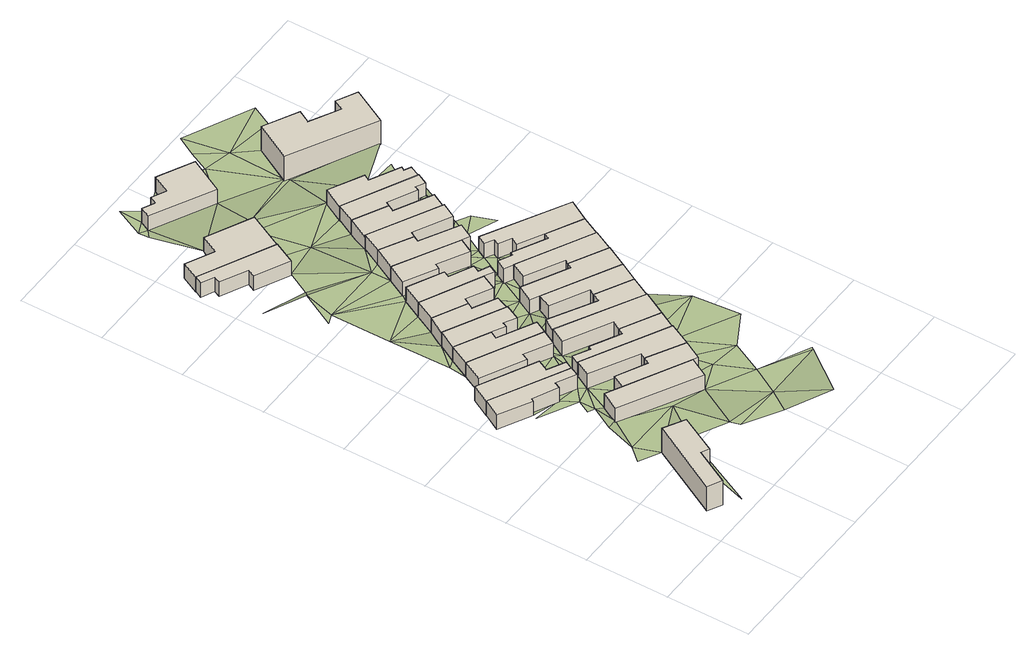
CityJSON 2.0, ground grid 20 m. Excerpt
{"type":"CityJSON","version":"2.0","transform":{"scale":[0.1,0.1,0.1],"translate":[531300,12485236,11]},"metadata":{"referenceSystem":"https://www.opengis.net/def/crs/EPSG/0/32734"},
"CityObjects":{
"building1":{"type":"Building","attributes":{"address":"70 Pope Street Salt River Cape Town","building":"house","building:levels":2,"building_height":6.9,"plus_code":"4FRW3F97+7GH","ground_height":14.23,"roof_height":21.13},"geometry":[{"type":"Solid","lod":"1","boundaries":[[[[0,1,2,3]],[[1,4,5,2]],[[4,6,7,5]],[[6,8,9,7]],[[8,10,11,9]],[[10,0,3,11]],[[3,2,5,7,9,11]],[[10,8,6,4,1,0]]]]}]},
"building2":{"type":"Building","attributes":{"address":"57 Goldsmith Road Salt River Cape Town","building":"house","building:levels":1,"building_height":4.1,"plus_code":"4FRW3F97+CG8","ground_height":13.46,"roof_height":17.56},"geometry":[{"type":"Solid","lod":"1","boundaries":[[[[12,13,14,15]],[[13,16,17,14]],[[16,18,19,17]],[[18,20,21,19]],[[20,22,23,21]],[[22,24,25,23]],[[24,26,27,25]],[[26,12,15,27]],[[15,14,17,19,21,23,25,27]],[[26,24,22,20,18,16,13,12]]]]}]},
"building3":{"type":"Building","attributes":{"address":"53 Goldsmith Road Salt River Cape Town","building":"house","building:levels":1,"building_height":4.1,"plus_code":"4FRW3F97+CGH","ground_height":13.38,"roof_height":17.48},"geometry":[{"type":"Solid","lod":"1","boundaries":[[[[28,29,30,31]],[[29,32,33,30]],[[32,34,35,33]],[[34,36,37,35]],[[36,38,39,37]],[[38,28,31,39]],[[31,30,33,35,37,39]],[[38,36,34,32,29,28]]]]}]},
"building4":{"type":"Building","attributes":{"address":"56 Kingsley Road Salt River Cape Town","building":"house","building:levels":1,"building_height":4.1,"plus_code":"4FRW3F97+8JJ","ground_height":13.78,"roof_height":17.88},"geometry":[{"type":"Solid","lod":"1","boundaries":[[[[40,41,42,43]],[[41,44,45,42]],[[44,46,47,45]],[[46,48,49,47]],[[48,40,43,49]],[[43,42,45,47,49]],[[48,46,44,41,40]]]]}]},
"building5":{"type":"Building","attributes":{"address":"51 Goldsmith Road Salt River Cape Town","building":"house","building:levels":1,"building_height":4.1,"plus_code":"4FRW3F97+CHV","ground_height":13.04,"roof_height":17.14},"geometry":[{"type":"Solid","lod":"1","boundaries":[[[[50,51,52,53]],[[51,54,55,52]],[[54,56,57,55]],[[56,58,59,57]],[[58,60,61,59]],[[60,50,53,61]],[[53,52,55,57,59,61]],[[60,58,56,54,51,50]]]]}]},
"building6":{"type":"Building","attributes":{"address":"49 Goldsmith Road Salt River Cape Town","building":"house","building:levels":1,"building_height":4.1,"plus_code":"4FRW3F97+FH5","ground_height":13.04,"roof_height":17.14},"geometry":[{"type":"Solid","lod":"1","boundaries":[[[[62,50,53,63]],[[50,60,61,53]],[[60,64,65,61]],[[64,66,67,65]],[[66,68,69,67]],[[68,62,63,69]],[[63,53,61,65,67,69]],[[68,66,64,60,50,62]]]]}]},
"building7":{"type":"Building","attributes":{"address":"54 Kingsley Road Salt River Cape Town","building":"house","building:levels":1,"building_height":4.1,"plus_code":"4FRW3F97+8JW","ground_height":13.78,"roof_height":17.88},"geometry":[{"type":"Solid","lod":"1","boundaries":[[[[41,40,43,42]],[[40,70,71,43]],[[70,72,73,71]],[[72,74,75,73]],[[74,76,77,75]],[[76,78,79,77]],[[78,41,42,79]],[[42,43,71,73,75,77,79]],[[78,76,74,72,70,40,41]]]]}]},
"building8":{"type":"Building","attributes":{"address":"47 Goldsmith Road Salt River Cape Town","building":"house","building:levels":1,"building_height":4.1,"plus_code":"4FRW3F97+FHH","ground_height":13.04,"roof_height":17.14},"geometry":[{"type":"Solid","lod":"1","boundaries":[[[[80,62,63,81]],[[62,68,69,63]],[[68,82,83,69]],[[82,84,85,83]],[[84,86,87,85]],[[86,88,89,87]],[[88,80,81,89]],[[81,63,69,83,85,87,89]],[[88,86,84,82,68,62,80]]]]}]},
"building9":{"type":"Building","attributes":{"address":"52 Kingsley Road Salt River Cape Town","building":"house","building:levels":1,"building_height":4.1,"plus_code":"4FRW3F97+9JG","ground_height":13.74,"roof_height":17.84},"geometry":[{"type":"Solid","lod":"1","boundaries":[[[[72,90,91,73]],[[90,92,93,91]],[[92,94,95,93]],[[94,96,97,95]],[[96,74,75,97]],[[74,72,73,75]],[[73,91,93,95,97,75]],[[74,96,94,92,90,72]]]]}]},
"building10":{"type":"Building","attributes":{"address":"45 Goldsmith Road Salt River Cape Town","building":"house","building:levels":1,"building_height":4.1,"plus_code":"4FRW3F97+FJR","ground_height":12.68,"roof_height":16.78},"geometry":[{"type":"Solid","lod":"1","boundaries":[[[[98,99,100,101]],[[99,102,103,100]],[[102,104,105,103]],[[104,106,107,105]],[[106,108,109,107]],[[108,98,101,109]],[[101,100,103,105,107,109]],[[108,106,104,102,99,98]]]]}]},
"building11":{"type":"Building","attributes":{"address":"50 Kingsley Road Salt River Cape Town","building":"house","building:levels":1,"building_height":4.1,"plus_code":"4FRW3F97+9MC","ground_height":13.38,"roof_height":17.48},"geometry":[{"type":"Solid","lod":"1","boundaries":[[[[110,111,112,113]],[[111,114,115,112]],[[114,116,117,115]],[[116,118,119,117]],[[118,120,121,119]],[[120,122,123,121]],[[122,124,125,123]],[[124,110,113,125]],[[113,112,115,117,119,121,123,125]],[[124,122,120,118,116,114,111,110]]]]}]},
"building12":{"type":"Building","attributes":{"address":"32 Goldsmith Road Salt River Cape Town","building":"house","building:levels":1,"building_height":4.1,"plus_code":"4FRW3F97+MH6","ground_height":11.64,"roof_height":15.74},"geometry":[{"type":"Solid","lod":"1","boundaries":[[[[126,127,128,129]],[[127,130,131,128]],[[130,132,133,131]],[[132,134,135,133]],[[134,136,137,135]],[[136,138,139,137]],[[138,140,141,139]],[[140,126,129,141]],[[129,128,131,133,135,137,139,141]],[[140,138,136,134,132,130,127,126]]]]}]},
"building13":{"type":"Building","attributes":{"address":"43 Goldsmith Road Salt River Cape Town","building":"house","building:levels":1,"building_height":4.1,"plus_code":"4FRW3F97+GJ7","ground_height":12.65,"roof_height":16.75},"geometry":[{"type":"Solid","lod":"1","boundaries":[[[[142,98,101,143]],[[98,108,109,101]],[[108,144,145,109]],[[144,146,147,145]],[[146,148,149,147]],[[148,142,143,149]],[[143,101,109,145,147,149]],[[148,146,144,108,98,142]]]]}]},
"building14":{"type":"Building","attributes":{"address":"30 Goldsmith Road Salt River Cape Town","building":"house","building:levels":1,"building_height":4.1,"plus_code":"4FRW3F97+MHG","ground_height":11.43,"roof_height":15.53},"geometry":[{"type":"Solid","lod":"1","boundaries":[[[[150,151,152,153]],[[151,154,155,152]],[[154,156,157,155]],[[156,158,159,157]],[[158,160,161,159]],[[160,150,153,161]],[[153,152,155,157,159,161]],[[160,158,156,154,151,150]]]]}]},
"building15":{"type":"Building","attributes":{"address":"48 Kingsley Road Salt River Cape Town","building":"house","building:levels":1,"building_height":4.1,"plus_code":"4FRW3F97+CM2","ground_height":13.38,"roof_height":17.48},"geometry":[{"type":"Solid","lod":"1","boundaries":[[[[111,162,163,112]],[[162,164,165,163]],[[164,166,167,165]],[[166,168,169,167]],[[168,114,115,169]],[[114,111,112,115]],[[112,163,165,167,169,115]],[[114,168,166,164,162,111]]]]}]},
"building16":{"type":"Building","attributes":{"address":"41 Goldsmith Road Salt River Cape Town","building":"house","building:levels":1,"building_height":4.1,"plus_code":"4FRW3F97+GJG","ground_height":12.65,"roof_height":16.75},"geometry":[{"type":"Solid","lod":"1","boundaries":[[[[142,148,149,143]],[[148,170,171,149]],[[170,172,173,171]],[[172,174,175,173]],[[174,176,177,175]],[[176,178,179,177]],[[178,180,181,179]],[[180,182,183,181]],[[182,142,143,183]],[[143,149,171,173,175,177,179,181,183]],[[182,180,178,176,174,172,170,148,142]]]]}]},
"building17":{"type":"Building","attributes":{"address":"46 Kingsley Road Salt River Cape Town","building":"house","building:levels":1,"building_height":4.1,"plus_code":"4FRW3F97+CM8","ground_height":13.12,"roof_height":17.22},"geometry":[{"type":"Solid","lod":"1","boundaries":[[[[184,185,186,187]],[[185,188,189,186]],[[188,190,191,189]],[[190,192,193,191]],[[192,194,195,193]],[[194,184,187,195]],[[187,186,189,191,193,195]],[[194,192,190,188,185,184]]]]}]},
"building18":{"type":"Building","attributes":{"address":"39 Goldsmith Road Salt River Cape Town","building":"house","building:levels":1,"building_height":4.1,"plus_code":"4FRW3F97+GJX","ground_height":12.65,"roof_height":16.75},"geometry":[{"type":"Solid","lod":"1","boundaries":[[[[196,197,198,199]],[[197,200,201,198]],[[200,202,203,201]],[[202,204,205,203]],[[204,206,207,205]],[[206,196,199,207]],[[199,198,201,203,205,207]],[[206,204,202,200,197,196]]]]}]},
"building19":{"type":"Building","attributes":{"address":"44 Kingsley Road Salt River Cape Town","building":"house","building:levels":1,"building_height":4.1,"plus_code":"4FRW3F97+CMP","ground_height":13.04,"roof_height":17.14},"geometry":[{"type":"Solid","lod":"1","boundaries":[[[[185,208,209,186]],[[208,210,211,209]],[[210,212,213,211]],[[212,214,215,213]],[[214,188,189,215]],[[188,185,186,189]],[[186,209,211,213,215,189]],[[188,214,212,210,208,185]]]]}]},
"building20":{"type":"Building","attributes":{"address":"42 Kingsley Road Salt River Cape Town","building":"house","building:levels":1,"building_height":4.1,"plus_code":"4FRW3F97+FM5","ground_height":13.04,"roof_height":17.14},"geometry":[{"type":"Solid","lod":"1","boundaries":[[[[208,216,217,209]],[[216,218,219,217]],[[218,220,221,219]],[[220,222,223,221]],[[222,224,225,223]],[[224,210,211,225]],[[210,208,209,211]],[[209,217,219,221,223,225,211]],[[210,224,222,220,218,216,208]]]]}]},
"building21":{"type":"Building","attributes":{"address":"37 Goldsmith Road Salt River Cape Town","building":"house","building:levels":1,"building_height":4.1,"plus_code":"4FRW3F97+HM6","ground_height":12.65,"roof_height":16.75},"geometry":[{"type":"Solid","lod":"1","boundaries":[[[[226,196,199,227]],[[196,206,207,199]],[[206,228,229,207]],[[228,230,231,229]],[[230,232,233,231]],[[232,234,235,233]],[[234,226,227,235]],[[227,199,207,229,231,233,235]],[[234,232,230,228,206,196,226]]]]}]},
"building22":{"type":"Building","attributes":{"address":"28 Goldsmith Road Salt River Cape Town","building":"house","building:levels":1,"building_height":4.1,"plus_code":"4FRW3F97+PJV","ground_height":10.99,"roof_height":15.09},"geometry":[{"type":"Solid","lod":"1","boundaries":[[[[236,237,238,239]],[[237,240,241,238]],[[240,242,243,241]],[[242,244,245,243]],[[244,246,247,245]],[[246,248,249,247]],[[248,250,251,249]],[[250,236,239,251]],[[239,238,241,243,245,247,249,251]],[[250,248,246,244,242,240,237,236]]]]}]},
"building23":{"type":"Building","attributes":{"address":"35 Goldsmith Road Salt River Cape Town","building":"house","building:levels":1,"building_height":4.1,"plus_code":"4FRW3F97+HMM","ground_height":12.65,"roof_height":16.75},"geometry":[{"type":"Solid","lod":"1","boundaries":[[[[252,226,227,253]],[[226,234,235,227]],[[234,254,255,235]],[[254,256,257,255]],[[256,258,259,257]],[[258,252,253,259]],[[253,227,235,255,257,259]],[[258,256,254,234,226,252]]]]}]},
"building24":{"type":"Building","attributes":{"address":"40 Kingsley Road Salt River Cape Town","building":"house","building:levels":1,"building_height":4.1,"plus_code":"4FRW3F97+FPC","ground_height":12.95,"roof_height":17.05},"geometry":[{"type":"Solid","lod":"1","boundaries":[[[[260,261,262,263]],[[261,264,265,262]],[[264,266,267,265]],[[266,268,269,267]],[[268,270,271,269]],[[270,260,263,271]],[[263,262,265,267,269,271]],[[270,268,266,264,261,260]]]]}]},
"building25":{"type":"Building","attributes":{"address":"38 Kingsley Road Salt River Cape Town","building":"house","building:levels":1,"building_height":4.1,"plus_code":"4FRW3F97+FPM","ground_height":12.76,"roof_height":16.86},"geometry":[{"type":"Solid","lod":"1","boundaries":[[[[272,273,274,275]],[[273,276,277,274]],[[276,278,279,277]],[[278,280,281,279]],[[280,282,283,281]],[[282,284,285,283]],[[284,286,287,285]],[[286,288,289,287]],[[288,272,275,289]],[[275,274,277,279,281,283,285,287,289]],[[288,286,284,282,280,278,276,273,272]]]]}]},
"building26":{"type":"Building","attributes":{"address":"33 Goldsmith Road Salt River Cape Town","building":"house","building:levels":1,"building_height":4.1,"plus_code":"4FRW3F97+HMW","ground_height":11.87,"roof_height":15.97},"geometry":[{"type":"Solid","lod":"1","boundaries":[[[[290,291,292,293]],[[291,294,295,292]],[[294,296,297,295]],[[296,298,299,297]],[[298,300,301,299]],[[300,290,293,301]],[[293,292,295,297,299,301]],[[300,298,296,294,291,290]]]]}]},
"building27":{"type":"Building","attributes":{"address":"36 Kingsley Road Salt River Cape Town","building":"house","building:levels":1,"building_height":4.1,"plus_code":"4FRW3F97+GP3","ground_height":12.76,"roof_height":16.86},"geometry":[{"type":"Solid","lod":"1","boundaries":[[[[273,302,303,274]],[[302,304,305,303]],[[304,306,307,305]],[[306,308,309,307]],[[308,310,311,309]],[[310,312,313,311]],[[312,314,315,313]],[[314,276,277,315]],[[276,273,274,277]],[[274,303,305,307,309,311,313,315,277]],[[276,314,312,310,308,306,304,302,273]]]]}]},
"building28":{"type":"Building","attributes":{"address":"31 Goldsmith Road Salt River Cape Town","building":"house","building:levels":1,"building_height":4.1,"plus_code":"4FRW3F97+JM8","ground_height":11.87,"roof_height":15.97},"geometry":[{"type":"Solid","lod":"1","boundaries":[[[[316,290,293,317]],[[290,300,301,293]],[[300,318,319,301]],[[318,320,321,319]],[[320,322,323,321]],[[322,324,325,323]],[[324,326,327,325]],[[326,316,317,327]],[[317,293,301,319,321,323,325,327]],[[326,324,322,320,318,300,290,316]]]]}]},
"building29":{"type":"Building","attributes":{"address":"29 Goldsmith Road Salt River Cape Town","building":"house","building:levels":1,"building_height":4.1,"plus_code":"4FRW3F97+JMQ","ground_height":11.59,"roof_height":15.69},"geometry":[{"type":"Solid","lod":"1","boundaries":[[[[328,329,330,331]],[[329,332,333,330]],[[332,334,335,333]],[[334,336,337,335]],[[336,338,339,337]],[[338,340,341,339]],[[340,342,343,341]],[[342,328,331,343]],[[331,330,333,335,337,339,341,343]],[[342,340,338,336,334,332,329,328]]]]}]},
"building30":{"type":"Building","attributes":{"address":"25 Tennyson Street Salt River Cape Town","building":"apartments","building:levels":2,"building:flats":"3","building_height":6.9,"plus_code":"4FRW3F97+MPV","ground_height":10.92,"roof_height":17.82},"geometry":[{"type":"Solid","lod":"1","boundaries":[[[[344,345,346,347]],[[345,348,349,346]],[[348,350,351,349]],[[350,352,353,351]],[[352,354,355,353]],[[354,356,357,355]],[[356,358,359,357]],[[358,344,347,359]],[[347,346,349,351,353,355,357,359]],[[358,356,354,352,350,348,345,344]]]]}]},
"terrain1":{"type":"TINRelief","geometry":[{"type":"CompositeSurface","lod":"1","boundaries":[[[360,361,362]],[[363,364,362]],[[0,365,366]],[[364,367,362]],[[364,0,367]],[[368,369,365]],[[0,370,365]],[[20,18,371]],[[372,369,368]],[[370,0,364]],[[365,370,368]],[[373,374,371]],[[368,44,372]],[[374,375,372]],[[36,376,377]],[[364,378,370]],[[371,374,379]],[[94,372,44]],[[371,379,380]],[[372,94,374]],[[41,78,44]],[[379,374,94]],[[36,381,376]],[[50,62,382]],[[94,44,78]],[[48,368,370]],[[92,379,94]],[[62,80,382]],[[383,32,36]],[[379,92,384]],[[381,36,385]],[[48,370,378]],[[382,80,386]],[[378,387,388]],[[92,32,384]],[[78,96,94]],[[122,32,92]],[[36,389,385]],[[32,389,36]],[[390,388,387]],[[98,386,80]],[[32,122,389]],[[48,378,388]],[[78,76,74]],[[78,74,96]],[[166,389,122]],[[391,392,122]],[[166,122,392]],[[386,98,142]],[[393,394,395]],[[396,397,398]],[[389,166,399]],[[386,182,395]],[[399,400,389]],[[393,401,402]],[[403,397,396]],[[399,166,164]],[[48,70,40]],[[390,404,388]],[[182,386,142]],[[164,400,399]],[[48,388,405]],[[397,406,407]],[[70,48,408]],[[409,166,392]],[[397,403,406]],[[410,400,164]],[[48,405,408]],[[400,410,403]],[[392,411,412]],[[197,395,182]],[[395,413,393]],[[409,392,412]],[[72,70,408]],[[395,197,196]],[[414,406,403]],[[410,415,403]],[[393,413,401]],[[416,417,418]],[[419,406,414]],[[418,417,420]],[[421,388,404]],[[196,413,395]],[[403,415,414]],[[422,423,424]],[[405,388,421]],[[401,413,425]],[[408,426,72]],[[408,405,426]],[[420,417,427]],[[197,182,200]],[[417,419,222]],[[428,415,410]],[[222,419,414]],[[426,90,72]],[[210,414,415]],[[410,429,428]],[[427,417,222]],[[200,182,180]],[[423,248,430]],[[431,430,248]],[[432,433,425]],[[432,425,413]],[[405,421,434]],[[226,413,196]],[[428,435,415]],[[248,246,431]],[[200,180,202]],[[222,436,427]],[[437,180,178]],[[438,439,427]],[[428,429,440]],[[246,441,431]],[[90,426,442]],[[427,436,438]],[[440,435,428]],[[443,436,222]],[[252,413,226]],[[433,432,151]],[[423,250,248]],[[444,90,445]],[[446,202,180]],[[252,432,413]],[[447,448,437]],[[423,151,449]],[[437,446,180]],[[441,246,242]],[[222,220,443]],[[246,244,242]],[[438,436,448]],[[436,443,450]],[[284,448,436]],[[446,437,448]],[[250,423,449]],[[444,445,451]],[[445,90,442]],[[446,448,284]],[[432,252,290]],[[220,218,443]],[[218,452,443]],[[446,284,306]],[[453,284,454]],[[242,240,237]],[[451,445,185]],[[310,284,453]],[[432,455,151]],[[456,446,457]],[[290,316,432]],[[457,446,306]],[[306,284,310]],[[458,459,460]],[[449,151,455]],[[457,461,456]],[[457,306,304]],[[310,453,462]],[[457,304,461]],[[306,310,308]],[[463,464,460]],[[316,455,432]],[[310,462,312]],[[453,465,462]],[[463,460,459]],[[304,466,461]],[[459,461,466]],[[467,250,449]],[[468,237,469]],[[470,462,465]],[[469,237,236]],[[463,459,466]],[[471,449,455]],[[250,472,236]],[[463,466,473]],[[467,449,471]],[[474,475,476]],[[472,469,236]],[[463,473,477]],[[250,467,472]],[[478,476,475]],[[473,466,479]],[[480,479,466]],[[475,474,481]],[[481,477,473]],[[482,471,455]],[[473,483,481]],[[475,481,483]],[[472,467,484]],[[485,475,483]],[[484,486,472]],[[483,473,487]],[[336,482,488]],[[484,467,344]],[[486,484,489]],[[471,490,467]],[[490,471,482]],[[482,336,491]],[[492,484,344]],[[493,489,484]],[[494,344,495]],[[494,492,344]],[[484,492,493]]]}]}
},
"vertices":[
[124,228,41],[30,54,41],[30,54,110],[124,228,110],[63,37,41],[63,37,110],[108,121,41],[108,121,110],[127,111,41],[127,111,110],[174,200,41],[174,200,110],
[202,503,33],[23,596,33],[23,596,74],[202,503,74],[0,554,33],[0,554,74],[76,514,33],[76,514,74],[80,521,33],[80,521,74],[139,492,33],[139,492,74],[146,506,33],[146,506,74],[192,482,33],[192,482,74],
[23,596,32],[202,503,32],[202,503,73],[23,596,73],[212,522,32],[212,522,73],[170,544,32],[170,544,73],[183,570,32],[183,570,73],[47,640,32],[47,640,73],
[359,306,36],[211,383,36],[211,383,77],[359,306,77],[173,403,36],[173,403,77],[149,359,36],[149,359,77],[334,260,36],[334,260,77],
[99,696,29],[74,648,29],[74,648,70],[99,696,70],[176,595,29],[176,595,70],[184,611,29],[184,611,70],[247,578,29],[247,578,70],[265,611,29],[265,611,70],
[123,744,29],[123,744,70],[280,640,29],[280,640,70],[194,685,29],[194,685,70],[203,702,29],[203,702,70],
[370,300,36],[370,300,77],[394,344,36],[394,344,77],[307,392,36],[307,392,77],[299,377,36],[299,377,77],[227,414,36],[227,414,77],
[147,787,29],[147,787,70],[234,685,29],[234,685,70],[239,696,29],[239,696,70],[268,681,29],[268,681,70],[285,716,29],[285,716,70],
[420,396,36],[420,396,77],[222,500,36],[222,500,77],[202,464,36],[202,464,77],[314,404,36],[314,404,77],
[173,831,25],[147,787,25],[147,787,66],[173,831,66],[285,716,25],[285,716,66],[299,749,25],[299,749,66],[244,777,25],[244,777,66],[252,791,25],[252,791,66],
[420,396,32],[443,439,32],[443,439,73],[420,396,73],[354,486,32],[354,486,73],[346,472,32],[346,472,73],[276,509,32],[276,509,73],[272,501,32],[272,501,73],[234,522,32],[234,522,73],[222,500,32],[222,500,73],
[164,1171,15],[190,1223,15],[190,1223,56],[164,1171,56],[16,1310,15],[16,1310,56],[6,1291,15],[6,1291,56],[37,1276,15],[37,1276,56],[30,1261,15],[30,1261,56],[93,1229,15],[93,1229,56],[84,1211,15],[84,1211,56],
[197,879,25],[197,879,66],[259,804,25],[259,804,66],[319,773,25],[319,773,66],[337,809,25],[337,809,66],
[190,1223,13],[233,1308,13],[233,1308,54],[190,1223,54],[125,1362,13],[125,1362,54],[103,1319,13],[103,1319,54],[37,1352,13],[37,1352,54],[16,1310,13],[16,1310,54],
[473,495,32],[473,495,73],[278,599,32],[278,599,73],[258,563,32],[258,563,73],[365,506,32],[365,506,73],
[360,797,25],[360,797,66],[369,815,25],[369,815,66],[343,827,25],[343,827,66],[351,843,25],[351,843,66],[296,870,25],[296,870,66],[303,884,25],[303,884,66],[221,925,25],[221,925,66],
[473,495,29],[498,543,29],[498,543,70],[473,495,70],[413,588,29],[413,588,70],[404,569,29],[404,569,70],[296,629,29],[296,629,70],[278,599,29],[278,599,70],
[255,985,25],[231,939,25],[231,939,66],[255,985,66],[305,900,25],[305,900,66],[312,911,25],[312,911,66],[383,872,25],[383,872,66],[402,907,25],[402,907,66],
[522,587,29],[522,587,70],[349,678,29],[349,678,70],[333,646,29],[333,646,70],[420,601,29],[420,601,70],
[548,637,29],[548,637,70],[461,683,29],[461,683,70],[454,671,29],[454,671,70],[347,727,29],[347,727,70],[327,689,29],[327,689,70],
[281,1035,25],[281,1035,66],[420,897,25],[420,897,66],[439,932,25],[439,932,66],[349,981,25],[349,981,66],[356,994,25],[356,994,66],
[308,1504,8],[224,1547,8],[224,1547,49],[308,1504,49],[202,1505,8],[202,1505,49],[168,1522,8],[168,1522,49],[159,1505,8],[159,1505,49],[131,1519,8],[131,1519,49],[119,1495,8],[119,1495,49],[264,1420,8],[264,1420,49],
[305,1081,25],[305,1081,66],[363,1005,25],[363,1005,66],[451,960,25],[451,960,66],[470,995,25],[470,995,66],
[548,637,28],[572,685,28],[572,685,69],[548,637,69],[398,775,28],[398,775,69],[378,739,28],[378,739,69],[466,692,28],[466,692,69],[461,683,28],[461,683,69],
[572,685,26],[594,729,26],[594,729,67],[572,685,67],[511,773,26],[511,773,67],[504,760,26],[504,760,67],[426,801,26],[426,801,67],[422,794,26],[422,794,67],[390,810,26],[390,810,67],[377,786,26],[377,786,67],[398,775,26],[398,775,67],
[332,1134,17],[305,1081,17],[305,1081,58],[332,1134,58],[470,995,17],[470,995,58],[490,1033,17],[490,1033,58],[403,1078,17],[403,1078,58],[411,1093,17],[411,1093,58],
[622,778,26],[622,778,67],[429,882,26],[429,882,67],[418,861,26],[418,861,67],[438,850,26],[438,850,67],[432,838,26],[432,838,67],[462,821,26],[462,821,67],[453,804,26],[453,804,67],
[355,1177,17],[355,1177,58],[416,1102,17],[416,1102,58],[483,1068,17],[483,1068,58],[488,1078,17],[488,1078,58],[509,1067,17],[509,1067,58],[522,1092,17],[522,1092,58],
[355,1177,14],[522,1092,14],[522,1092,55],[355,1177,55],[535,1119,14],[535,1119,55],[519,1127,14],[519,1127,55],[524,1136,14],[524,1136,55],[454,1172,14],[454,1172,55],[462,1186,14],[462,1186,55],[382,1228,14],[382,1228,55],
[447,1433,7],[398,1343,7],[398,1343,76],[447,1433,76],[598,1237,7],[598,1237,76],[643,1322,7],[643,1322,76],[595,1347,7],[595,1347,76],[582,1323,7],[582,1323,76],[512,1360,7],[512,1360,76],[528,1390,7],[528,1390,76],
[108,121,46],[63,37,50],[127,111,46],[91,8,50],[192,203,42],[103,287,41],[74,254,41],[174,200,46],[149,359,41],[130,362,36],[254,287,38],[139,492,36],[160,416,36],[69,502,36],[160,454,36],[144,424,36],[74,648,33],[47,640,33],[276,160,42],[192,482,36],[146,506,36],[176,595,33],[103,737,29],[170,544,33],[202,503,36],[184,611,32],[103,887,25],[282,137,42],[404,137,38],[247,578,32],[371,88,38],[272,501,36],[276,509,36],[123,1106,25],[78,1022,25],[103,1032,25],[194,685,30],[234,685,30],[203,702,30],[254,587,32],[265,611,32],[134,1116,19],[34,1155,19],[280,640,32],[473,33,44],[441,202,38],[268,681,30],[239,696,30],[404,287,36],[365,506,36],[296,629,32],[346,472,36],[354,486,36],[254,1032,25],[327,689,30],[333,646,33],[244,777,30],[299,749,30],[252,791,30],[285,716,30],[259,804,30],[554,137,38],[103,1319,15],[125,1362,15],[103,1332,15],[164,1171,19],[480,278,35],[319,773,30],[404,587,33],[404,569,33],[103,1482,8],[101,1507,8],[254,1182,17],[190,1223,17],[558,143,38],[420,601,33],[377,786,29],[351,843,26],[360,797,29],[337,809,29],[413,588,33],[135,1576,7],[563,323,35],[378,739,29],[443,439,36],[554,437,32],[383,872,26],[343,827,26],[369,815,26],[254,1332,13],[398,775,29],[473,495,36],[466,692,29],[426,801,29],[422,794,29],[382,1228,17],[402,907,26],[404,887,26],[349,981,26],[439,932,26],[356,994,26],[420,897,26],[453,804,29],[451,960,26],[363,1005,26],[504,760,28],[454,929,26],[398,1343,10],[270,1546,8],[265,1538,8],[511,773,28],[404,1332,10],[337,1499,7],[475,971,26],[403,1078,26],[483,1068,25],[411,1093,26],[470,995,26],[416,1102,26],[508,954,25],[527,900,25],[490,1033,25],[462,1186,17],[509,1067,25],[404,1482,8],[488,1078,25],[360,1546,7],[551,1118,14],[454,1172,17],[386,1592,6],[598,1237,14],[554,1182,14],[522,1465,6],[546,1513,6],[497,1415,6],[528,1390,10]
]}
